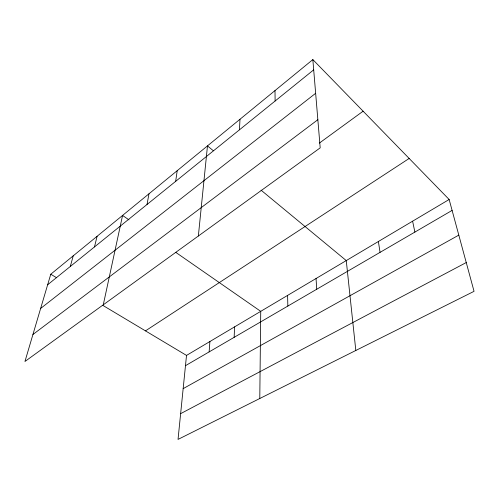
<?xml version="1.0" encoding="UTF-8"?>
<svg xmlns="http://www.w3.org/2000/svg" width="499" height="499" viewBox="0 0 499 499"><rect width="100%" height="100%" fill="white"/><g stroke="black" fill="none" stroke-linecap="round" stroke-linejoin="round"><path stroke-width="0.75" d="M259.786 398.514L260.734 311.345L175.692 252.307M234.143 337.336L234.599 326.864M239.458 129.815L239.988 119.261M209.137 351.901L209.898 341.528M198.353 236.015L207.478 145.889L213.385 150.773M449.144 199.494L186.514 355.413L178.037 439.407L474.05 291.329L449.144 199.494L312.842 59.593L50.761 274.238L24.95 361.476L320.196 147.86L312.842 59.593M175.667 181.349L177.214 170.67M147.024 204.484L148.976 193.799M103.281 304.802L122.567 215.431L128.967 219.872M94.473 246.943L97.087 236.295M70.315 266.454L73.203 255.862M47.648 284.767L313.696 69.841M40.637 308.457L315.649 93.294M32.94 334.48L317.851 119.71M319.329 143.113L363.116 111.202M145.471 330.874L409.161 158.457M185.478 365.68L452.1 210.41M183.158 388.64L458.806 235.123M180.632 413.665L466.247 262.555M50.761 274.238L56.661 277.762M102.75 305.326L186.514 355.413M261.052 190.163L346.256 260.578L355.818 350.473M412.604 221.188L414.881 232.085M378.379 241.51L380.057 252.363M316.048 278.511L316.728 289.245M287.592 295.402L287.848 306.062M275.005 90.581L275.117 101.01"/></g></svg>
